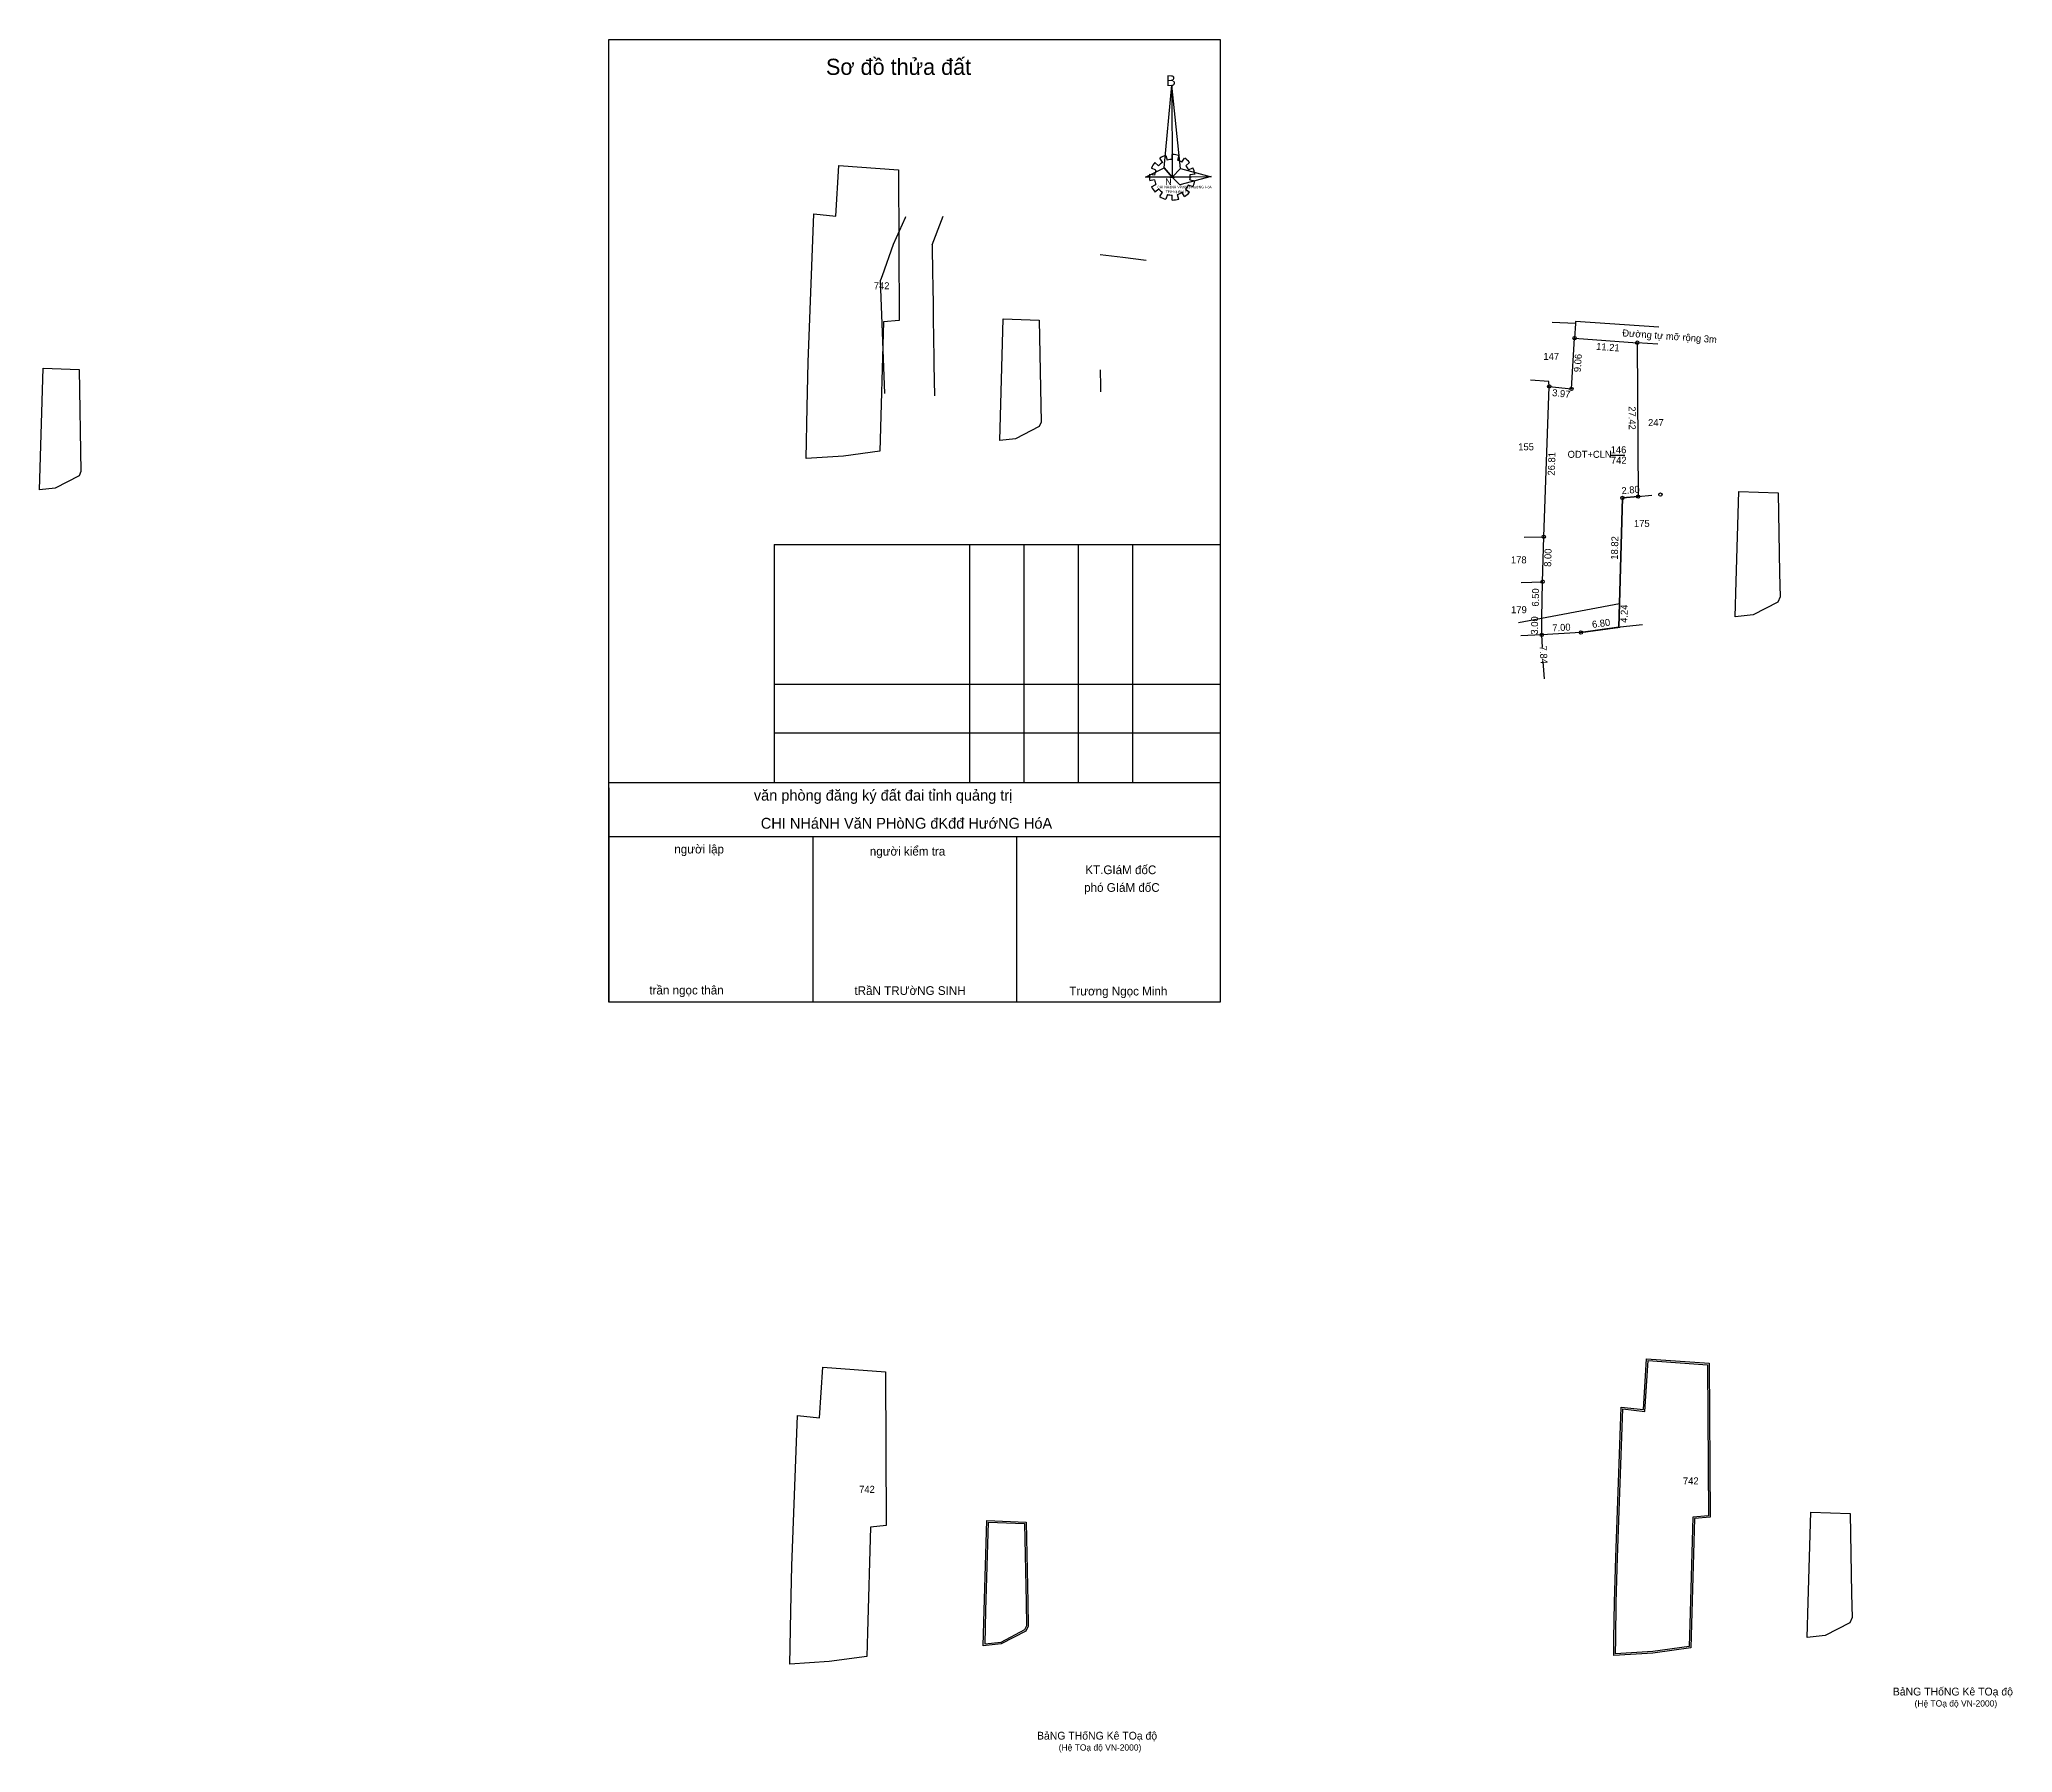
# Model space of a CAD drawing. Extents: x 535539 to 536264, y 1836906 to 1837266.
# Drawn here: x 535912.9 to 536264.4, y 1836906.1 to 1837211.4 of the extents above; entities that cross this region are included whole.
import ezdxf

# ---------------------------------------------------------------- set-up
doc = ezdxf.new("R2010")
doc.units = 0
for name, color, linetype in [('Level 1', 7, 'Continuous'), ('Level 10', 7, 'Continuous'), ('Level 17', 7, 'Continuous'), ('Level 23', 7, 'Continuous'), ('Level 63', 7, 'Continuous')]:
    doc.layers.add(name, color=color, linetype=linetype)

msp = doc.modelspace()

# ---------------------------------------------------------------- linework, layer by layer
at = {"layer": 'Level 1'}
for p, q in [((536113, 1837189.46), (536112.52, 1837190.18)), ((536113.61, 1837190.67), (536113.82, 1837189.82)), ((536114.71, 1837189.96), (536114.74, 1837190.84)), ((536115.88, 1837190.67), (536115.66, 1837189.79)), ((536116.46, 1837189.46), (536116.93, 1837190.18)), ((536110.68, 1837187.34), (536111.55, 1837187.2)), ((536111.81, 1837188.08), (536111.02, 1837188.41)), ((536111.6, 1837189.41), (536112.26, 1837188.83)), ((536114.29, 1837186.82), (536115.14, 1837186.82)), ((536117.8, 1837189.41), (536117.14, 1837188.85)), ((536117.62, 1837188.11), (536118.41, 1837188.5)), ((536118.78, 1837187.34), (536117.88, 1837187.2)), ((536118.78, 1837186.51), (536118.78, 1837186.51)), ((536118.78, 1837186.51), (536118.78, 1837186.51)), ((536111.55, 1837186.32), (536110.68, 1837186.18)), ((536111.02, 1837185.11), (536111.81, 1837185.49)), ((536112.34, 1837184.67), (536111.65, 1837184.12)), ((536112.52, 1837183.37), (536112.97, 1837184.14)), ((536113.87, 1837183.73), (536113.61, 1837182.88)), ((536114.71, 1837182.74), (536114.71, 1837183.59)), ((536115.59, 1837183.73), (536115.85, 1837182.9)), ((536116.93, 1837183.37), (536116.46, 1837184.12)), ((536117.09, 1837184.67), (536117.8, 1837184.14)), ((536118.44, 1837185.08), (536117.57, 1837185.41)), ((536117.88, 1837186.32), (536118.78, 1837186.18)), ((536043.82, 1837121.35), (536123.27, 1837121.35)), ((536043.82, 1837121.35), (536043.82, 1837078.94)), ((536078.6, 1837121.35), (536078.6, 1837078.94)), ((536088.28, 1837121.35), (536088.28, 1837078.94)), ((536097.96, 1837121.35), (536097.96, 1837078.94)), ((536107.64, 1837121.35), (536107.64, 1837078.94)), ((536043.82, 1837096.46), (536123.27, 1837096.46)), ((536043.82, 1837087.82), (536123.33, 1837087.82)), ((536014.37, 1837078.94), (536123.27, 1837078.94)), ((536014.37, 1837078), (536014.37, 1837039.78)), ((536043.82, 1837078.94), (536123.27, 1837078.94)), ((536014.37, 1837069.33), (536123.27, 1837069.33)), ((536050.67, 1837069.33), (536050.67, 1837039.78)), ((536086.97, 1837069.33), (536086.97, 1837039.78))]:
    msp.add_line(p, q, dxfattribs=at)
for points in [[(536014.37, 1837039.78), (536014.37, 1837211.35), (536123.27, 1837211.35), (536123.27, 1837039.78)], [(536014.37, 1837039.78), (536014.37, 1837211.35), (536123.27, 1837211.35), (536123.27, 1837039.78)], [(536114.66, 1837203.18), (536114.71, 1837186.84), (536113.29, 1837188.47)], [(536114.66, 1837203.18), (536114.71, 1837186.84), (536116.22, 1837188.36)], [(536055.34, 1837188.9), (536065.94, 1837188.14), (536066.08, 1837161.27), (536063.3, 1837161.03), (536062.65, 1837137.96), (536056.17, 1837137.07), (536049.52, 1837136.66), (536049.66, 1837145.82), (536049.88, 1837153.82), (536050.84, 1837180.29), (536054.78, 1837179.85)], [(536109.96, 1837186.84), (536113.29, 1837188.47), (536114.71, 1837186.84)], [(536121.68, 1837186.9), (536114.71, 1837186.84), (536116.22, 1837188.36)], [(536121.63, 1837186.93), (536116.09, 1837185.44), (536114.71, 1837186.84)], [(536084.62, 1837161.59), (536091.03, 1837161.35), (536091.37, 1837143.17), (536091.03, 1837142.4), (536086.78, 1837140.2), (536083.98, 1837139.9)], [(536186.4, 1837158.12), (536197.58, 1837157.32), (536197.72, 1837129.9), (536194.93, 1837129.65), (536194.4, 1837110.84), (536194.28, 1837106.6), (536187.54, 1837105.67), (536180.55, 1837105.24), (536180.6, 1837108.23), (536180.7, 1837114.73), (536180.92, 1837122.73), (536181.89, 1837149.52), (536185.84, 1837149.08)], [(535913.54, 1837152.77), (535919.95, 1837152.53), (535920.29, 1837134.35), (535919.95, 1837133.58), (535915.7, 1837131.38), (535912.9, 1837131.08)], [(536215.67, 1837130.8), (536222.66, 1837130.54), (536222.93, 1837116.24), (536223.01, 1837112.01), (536222.6, 1837111.08), (536218.21, 1837108.81), (536215.01, 1837108.46), (536215.19, 1837114.77)], [(536199.23, 1836976.24), (536210.41, 1836975.44), (536210.55, 1836948.02), (536207.76, 1836947.77), (536207.23, 1836928.96), (536207.11, 1836924.72), (536200.37, 1836923.79), (536193.38, 1836923.36), (536193.43, 1836926.35), (536193.53, 1836932.85), (536193.75, 1836940.85), (536194.72, 1836967.64), (536198.67, 1836967.2)], [(536199.51, 1836975.92), (536210.11, 1836975.16), (536210.25, 1836948.29), (536207.47, 1836948.05), (536206.93, 1836928.97), (536206.82, 1836924.98), (536200.34, 1836924.09), (536193.69, 1836923.68), (536193.73, 1836926.35), (536193.83, 1836932.84), (536194.05, 1836940.84), (536195.01, 1836967.31), (536198.95, 1836966.87)], [(536052.45, 1836974.74), (536063.63, 1836973.94), (536063.77, 1836946.52), (536060.98, 1836946.27), (536060.45, 1836927.46), (536060.33, 1836923.22), (536053.59, 1836922.29), (536046.6, 1836921.86), (536046.65, 1836924.85), (536046.75, 1836931.35), (536046.97, 1836939.35), (536047.94, 1836966.14), (536051.89, 1836965.7)], [(536081.72, 1836947.42), (536088.71, 1836947.16), (536088.98, 1836932.86), (536089.06, 1836928.63), (536088.65, 1836927.7), (536084.26, 1836925.43), (536081.06, 1836925.08), (536081.24, 1836931.39)], [(536228.5, 1836948.92), (536235.49, 1836948.66), (536235.76, 1836934.36), (536235.84, 1836930.13), (536235.43, 1836929.2), (536231.04, 1836926.93), (536227.84, 1836926.58), (536228.02, 1836932.89)], [(536082.01, 1836947.11), (536088.42, 1836946.87), (536088.68, 1836932.85), (536088.76, 1836928.69), (536088.42, 1836927.92), (536084.17, 1836925.72), (536081.37, 1836925.42), (536081.54, 1836931.38)]]:
    msp.add_lwpolyline(points, close=True, dxfattribs=at)
for centre, major_axis, start_param, end_param in [((536114.73, 1837186.79), (4.07, 0), 1.84956, 2.139009), ((536114.73, 1837186.79), (3.19, 0), 1.569856, 1.856111), ((536114.73, 1837186.79), (4.07, 0), 1.279242, 1.563322), ((536114.73, 1837186.79), (4.07, 0), 0.710562, 0.996872), ((536114.73, 1837186.79), (4.07, 0), 3.006679, 3.291393), ((536114.73, 1837186.79), (4.07, 0), 2.439582, 2.724002), ((536114.73, 1837186.79), (3.19, 0), 2.723685, 3.015158), ((536114.73, 1837186.79), (3.19, 0), 2.133735, 2.444963), ((536114.73, 1837186.79), (3.19, 0), 1.002709, 1.275562), ((536114.73, 1837186.79), (3.19, 0), 0.426784, 0.706465), ((536114.73, 1837186.79), (3.19, 0), 6.135584, 6.416185), ((536114.73, 1837186.79), (4.07, 0), 0.139051, 0.433933), ((536114.73, 1837186.79), (4.07, 0), 3.569886, 3.856919), ((536114.73, 1837186.79), (3.19, 0), 3.2823, 3.561051), ((536114.73, 1837186.79), (3.19, 0), 3.860776, 4.132583), ((536114.7, 1837186.76), (4.07, 0), 4.147091, 4.436593), ((536114.73, 1837186.79), (3.19, 0), 4.438547, 4.71314), ((536114.73, 1837186.79), (4.07, 0), 4.71301, 4.997611), ((536114.73, 1837186.79), (3.19, 0), 4.990871, 5.289332), ((536114.73, 1837186.79), (4.07, 0), 5.285614, 5.567987), ((536114.73, 1837186.79), (3.19, 0), 5.561373, 5.839514), ((536114.73, 1837186.79), (4.07, 0), 5.852303, 6.138396)]:
    msp.add_ellipse(centre, major_axis=major_axis, ratio=0.995001, start_param=start_param, end_param=end_param, dxfattribs=at)
at = {"layer": 'Level 10'}
for p, q in [((536180.92, 1837122.73), (536181.89, 1837149.52)), ((536181.89, 1837149.52), (536181.84, 1837150.43)), ((536181.89, 1837149.52), (536185.84, 1837149.08)), ((536180.7, 1837114.73), (536180.92, 1837122.73)), ((536180.6, 1837108.23), (536180.7, 1837114.73)), ((536187.54, 1837105.67), (536180.55, 1837105.24)), ((536187.54, 1837105.67), (536180.55, 1837105.24)), ((536187.54, 1837105.67), (536180.55, 1837105.24)), ((536187.54, 1837105.67), (536180.55, 1837105.24)), ((536187.54, 1837105.67), (536194.54, 1837106.64)), ((536187.54, 1837105.67), (536194.54, 1837106.64)), ((536187.54, 1837105.67), (536194.54, 1837106.64)), ((536187.54, 1837105.67), (536194.54, 1837106.64)), ((536198.49, 1837107.06), (536194.54, 1837106.64))]:
    msp.add_line(p, q, dxfattribs=at)
msp.add_lwpolyline([(536180.55, 1837105.24), (536176.83, 1837105.08)], dxfattribs=at)
at = {"layer": 'Level 17'}
for p, q in [((536186.56, 1837160.72), (536182.42, 1837160.93)), ((536186.56, 1837160.72), (536186.4, 1837158.12)), ((536186.58, 1837161.12), (536186.56, 1837160.72)), ((536201.39, 1837160.06), (536186.58, 1837161.12)), ((536185.84, 1837149.08), (536186.4, 1837158.12)), ((536186.4, 1837158.12), (536197.58, 1837157.32)), ((536197.58, 1837157.32), (536197.72, 1837129.9)), ((536201.25, 1837157.06), (536197.58, 1837157.32)), ((536181.84, 1837150.43), (536178.56, 1837150.62)), ((536181.89, 1837149.52), (536181.84, 1837150.43)), ((536192.74, 1837137.26), (536195.36, 1837137.26)), ((536197.72, 1837129.9), (536200.18, 1837130.12)), ((536194.4, 1837110.84), (536194.93, 1837129.65)), ((536194.93, 1837129.65), (536197.72, 1837129.9)), ((536177.42, 1837122.64), (536180.92, 1837122.73)), ((536180.7, 1837114.73), (536180.92, 1837122.73)), ((536176.9, 1837114.59), (536180.7, 1837114.73)), ((536176.44, 1837107.44), (536194.4, 1837110.84)), ((536194.28, 1837106.6), (536194.4, 1837110.84)), ((536180.55, 1837105.24), (536180.6, 1837108.23)), ((536187.54, 1837105.67), (536180.55, 1837105.24)), ((536187.54, 1837105.67), (536180.55, 1837105.24))]:
    msp.add_line(p, q, dxfattribs=at)
at = {"layer": 'Level 23'}
for p, q in [((536067.12, 1837179.55), (536064.98, 1837174.83)), ((536067.21, 1837179.75), (536067.12, 1837179.55)), ((536073.63, 1837179.08), (536073.92, 1837179.84)), ((536071.95, 1837174.73), (536073.63, 1837179.08)), ((536064.98, 1837174.83), (536063.04, 1837169.21)), ((536071.95, 1837174.73), (536072.02, 1837169.48)), ((536105.92, 1837172.48), (536101.9, 1837172.98)), ((536110.08, 1837171.96), (536105.92, 1837172.48)), ((536063.04, 1837169.21), (536062.77, 1837168.44)), ((536072.02, 1837169.48), (536072.05, 1837167.69)), ((536063.51, 1837148.24), (536062.77, 1837168.44)), ((536072.05, 1837167.69), (536072.11, 1837163.7)), ((536072.11, 1837163.7), (536072.11, 1837163.42)), ((536072.11, 1837163.42), (536072.13, 1837161.69)), ((536072.13, 1837161.69), (536072.18, 1837158.01)), ((536072.18, 1837158.01), (536072.23, 1837154.69)), ((536072.23, 1837154.69), (536072.25, 1837153.44)), ((536072.25, 1837153.44), (536072.34, 1837147.85)), ((536101.98, 1837149.5), (536101.97, 1837152.46)), ((536101.98, 1837148.57), (536101.98, 1837149.5))]:
    msp.add_line(p, q, dxfattribs=at)
at = {"layer": 'Level 63'}
for p, q in [((536180.69, 1837103.02), (536180.55, 1837105.24)), ((536180.73, 1837102.38), (536180.73, 1837102.39)), ((536181.03, 1837097.41), (536180.84, 1837100.49))]:
    msp.add_line(p, q, dxfattribs=at)
for centre in [(536186.4, 1837158.12), (536197.58, 1837157.32), (536181.89, 1837149.52), (536185.84, 1837149.08), (536197.72, 1837129.9), (536201.7, 1837130.26), (536194.93, 1837129.65), (536180.92, 1837122.73), (536180.7, 1837114.73), (536180.55, 1837105.24), (536187.54, 1837105.67)]:
    msp.add_circle(centre, 0.3, dxfattribs=at)

# ---------------------------------------------------------------- texts
at = {"layer": 'Level 1'}
for s, height, p in [('Sơ đồ thửa đất', 2.8798, (536053.03, 1837205.04)), ('B', 1.92, (536113.64, 1837203.05)), ('N', 1.2, (536113.46, 1837185.43)), ('CHI NHáNH VPđKđđ-HướNG HóA', 0.4535, (536112.06, 1837184.82)), ('TỉNH quảng trị', 0.4537, (536113.53, 1837184.03)), ('742', 1.25, (536061.55, 1837166.84)), ('742', 1.25, (536192.89, 1837135.74)), ('văn phòng đăng ký đất đai tỉnh quảng trị', 1.936, (536040.18, 1837075.71)), ('CHI NHáNH VăN PHòNG đKđđ HướNG HóA', 1.9359, (536041.42, 1837070.71)), ('người lập', 1.549, (536026.01, 1837066.3)), ('người kiểm tra', 1.5487, (536060.84, 1837065.92)), ('KT.GIáM đốC', 1.5487, (536099.23, 1837062.61)), ('phó GIáM đốC', 1.5487, (536099.02, 1837059.46)), ('trần ngọc thân', 1.5487, (536021.56, 1837041.17)), ('tRầN TRƯờNG SINH', 1.5487, (536058.1, 1837041.09)), ('Trương Ngọc Minh', 1.5487, (536096.38, 1837040.99)), ('742', 1.25, (536205.72, 1836953.86)), ('742', 1.25, (536058.94, 1836952.36)), ('BảNG THốNG Kê TOạ độ ', 1.3915, (536243.11, 1836916.25)), ('(Hệ TOạ độ VN-2000)', 1.1253, (536246.98, 1836914.28)), ('BảNG THốNG Kê TOạ độ ', 1.3915, (536090.63, 1836908.39)), ('(Hệ TOạ độ VN-2000)', 1.1253, (536094.5, 1836906.42))]:
    msp.add_text(s, height=height, dxfattribs=at).set_placement(p)
at = {"layer": 'Level 17'}
msp.add_text('Đường tự mỡ rộng 3m', height=1.25, rotation=355.9114, dxfattribs=at).set_placement((536194.87, 1837158.45))
for s, p in [('247', (536199.5, 1837142.45)), ('ODT+CLN', (536185.17, 1837136.8)), ('146', (536192.84, 1837137.61)), ('175', (536196.99, 1837124.47))]:
    msp.add_text(s, height=1.25, dxfattribs=at).set_placement(p)
at = {"layer": 'Level 63'}
for s, p in [('147', (536180.86, 1837154.25)), ('155', (536176.37, 1837138.14)), ('178', (536175.07, 1837117.99)), ('179', (536175.1, 1837109.11))]:
    msp.add_text(s, height=1.25, dxfattribs=at).set_placement(p)
for s, rotation, p in [('9.06', 86.4552, (536187.51, 1837152.03)), ('11.21', 355.9071, (536190.22, 1837156.05)), ('3.97', 353.6439, (536182.35, 1837147.82)), ('27.42', 270.2925, (536196.04, 1837145.98)), ('26.81', 87.9264, (536182.86, 1837133.62)), ('2.80', 5.1204, (536194.82, 1837130.31)), ('8.00', 88.4248, (536182.23, 1837117.36)), ('18.82', 88.386, (536194.11, 1837118.63)), ('6.50', 89.1186, (536180.04, 1837110.28)), ('4.24', 88.3789, (536195.81, 1837107.38)), ('3.00', 89.042, (536179.87, 1837105.29)), ('7.00', 3.5202, (536182.48, 1837105.84)), ('6.80', 7.8562, (536189.6, 1837106.47)), ('7.84', 273.508, (536180.16, 1837103.29))]:
    msp.add_text(s, height=1.25, rotation=rotation, dxfattribs=at).set_placement(p)

doc.saveas('drawing.dxf')
